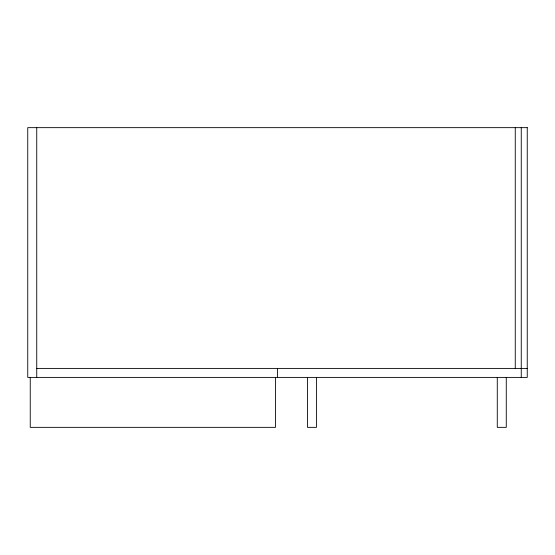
<?xml version="1.0" encoding="UTF-8"?>
<svg xmlns="http://www.w3.org/2000/svg" width="555" height="555" viewBox="0 0 555 555"><rect width="100%" height="100%" fill="white"/><g stroke="black" fill="none" stroke-linecap="round" stroke-linejoin="round"><path stroke-width="0.83" d="M36.713 368.409L527.25 368.409M521.256 127.65L521.256 377.4M515.262 127.65L515.262 368.409M506.271 377.4L506.271 427.35L497.28 427.35L497.28 377.4M316.461 377.4L316.461 427.35L307.47 427.35L307.47 377.4M277.5 368.409L277.5 377.4M275.502 377.4L275.502 427.35L30.247 427.35L30.247 377.4M36.741 127.65L36.741 377.4M527.25 127.65L27.75 127.65L27.75 377.4L527.25 377.4L527.25 127.65"/></g></svg>
